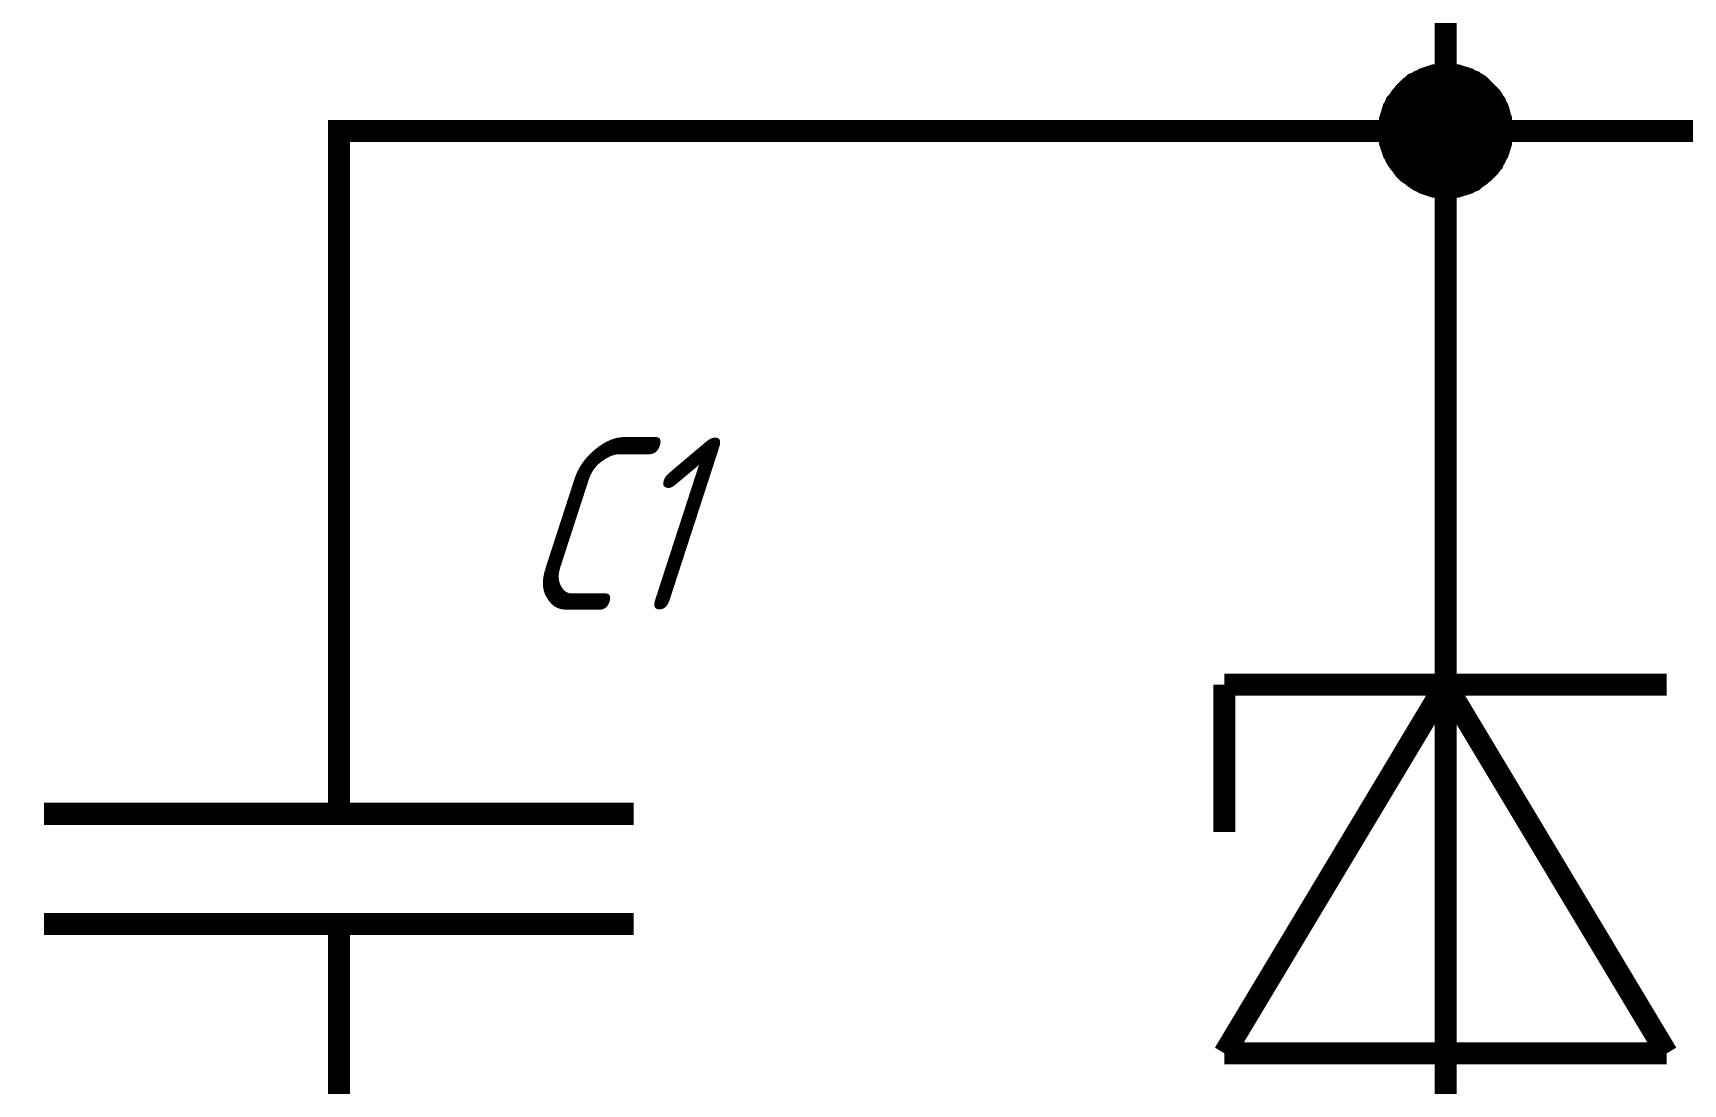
# Model space of a CAD drawing. Header units: millimetres. Extents: x 0 to 420, y 0 to 297.
# Drawn here: x 73.38 to 95.74, y 157.08 to 171.32 of the extents above; entities that cross this region are included whole.
import ezdxf

# ---------------------------------------------------------------- set-up
doc = ezdxf.new("R2010")
doc.units = ezdxf.units.MM
doc.layers.add('Sheet', color=255, linetype='Continuous')
doc.styles.add('GOST', font='', dxfattribs={"oblique": 18})
doc.styles.get('GOST').set_extended_font_data('GOST type A')

msp = doc.modelspace()

# ---------------------------------------------------------------- linework, layer by layer
at = {"layer": 'Sheet'}
for points, const_width in [([(92.526, 169.993), (92.526, 184.996)], 0.3), ([(91.763, 169.993), (91.763, 170.038), (91.763, 170.072), (91.774, 170.106), (91.774, 170.151), (91.785, 170.184), (91.796, 170.218), (91.808, 170.263), (91.819, 170.297), (91.841, 170.33), (91.853, 170.364), (91.875, 170.386), (91.897, 170.42), (91.92, 170.454), (91.942, 170.476), (91.965, 170.51), (91.987, 170.532), (92.01, 170.555), (92.043, 170.589), (92.077, 170.611), (92.1, 170.634), (92.133, 170.645), (92.167, 170.667), (92.201, 170.678), (92.234, 170.701), (92.268, 170.712), (92.302, 170.723), (92.335, 170.735), (92.369, 170.746), (92.414, 170.746), (92.448, 170.757), (92.493, 170.757), (92.526, 170.757)], 0.3), ([(91.763, 169.993), (91.763, 170.038), (91.763, 170.072), (91.774, 170.106), (91.774, 170.151), (91.785, 170.184), (91.796, 170.218), (91.808, 170.263), (91.819, 170.297), (91.841, 170.33), (91.853, 170.364), (91.875, 170.386), (91.897, 170.42), (91.92, 170.454), (91.942, 170.476), (91.965, 170.51), (91.987, 170.532), (92.01, 170.555), (92.043, 170.589), (92.077, 170.611), (92.1, 170.634), (92.133, 170.645), (92.167, 170.667), (92.201, 170.678), (92.234, 170.701), (92.268, 170.712), (92.302, 170.723), (92.335, 170.735), (92.369, 170.746), (92.414, 170.746), (92.448, 170.757), (92.493, 170.757), (92.526, 170.757)], 0.3), ([(91.763, 169.993), (91.763, 170.038), (91.763, 170.072), (91.774, 170.106), (91.774, 170.151), (91.785, 170.184), (91.796, 170.218), (91.808, 170.263), (91.819, 170.297), (91.841, 170.33), (91.853, 170.364), (91.875, 170.386), (91.897, 170.42), (91.92, 170.454), (91.942, 170.476), (91.965, 170.51), (91.987, 170.532), (92.01, 170.555), (92.043, 170.589), (92.077, 170.611), (92.1, 170.634), (92.133, 170.645), (92.167, 170.667), (92.201, 170.678), (92.234, 170.701), (92.268, 170.712), (92.302, 170.723), (92.335, 170.735), (92.369, 170.746), (92.414, 170.746), (92.448, 170.757), (92.493, 170.757), (92.526, 170.757)], 0.3), ([(91.763, 169.993), (91.763, 170.038), (91.763, 170.072), (91.774, 170.106), (91.774, 170.151), (91.785, 170.184), (91.796, 170.218), (91.808, 170.263), (91.819, 170.297), (91.841, 170.33), (91.853, 170.364), (91.875, 170.386), (91.897, 170.42), (91.92, 170.454), (91.942, 170.476), (91.965, 170.51), (91.987, 170.532), (92.01, 170.555), (92.043, 170.589), (92.077, 170.611), (92.1, 170.634), (92.133, 170.645), (92.167, 170.667), (92.201, 170.678), (92.234, 170.701), (92.268, 170.712), (92.302, 170.723), (92.335, 170.735), (92.369, 170.746), (92.414, 170.746), (92.448, 170.757), (92.493, 170.757), (92.526, 170.757)], 0.3), ([(91.763, 169.993), (91.763, 170.038), (91.763, 170.072), (91.774, 170.106), (91.774, 170.151), (91.785, 170.184), (91.796, 170.218), (91.808, 170.263), (91.819, 170.297), (91.841, 170.33), (91.853, 170.364), (91.875, 170.386), (91.897, 170.42), (91.92, 170.454), (91.942, 170.476), (91.965, 170.51), (91.987, 170.532), (92.01, 170.555), (92.043, 170.589), (92.077, 170.611), (92.1, 170.634), (92.133, 170.645), (92.167, 170.667), (92.201, 170.678), (92.234, 170.701), (92.268, 170.712), (92.302, 170.723), (92.335, 170.735), (92.369, 170.746), (92.414, 170.746), (92.448, 170.757), (92.493, 170.757), (92.526, 170.757)], 0.3), ([(91.763, 169.993), (91.763, 170.038), (91.763, 170.072), (91.774, 170.106), (91.774, 170.151), (91.785, 170.184), (91.796, 170.218), (91.808, 170.263), (91.819, 170.297), (91.841, 170.33), (91.853, 170.364), (91.875, 170.386), (91.897, 170.42), (91.92, 170.454), (91.942, 170.476), (91.965, 170.51), (91.987, 170.532), (92.01, 170.555), (92.043, 170.589), (92.077, 170.611), (92.1, 170.634), (92.133, 170.645), (92.167, 170.667), (92.201, 170.678), (92.234, 170.701), (92.268, 170.712), (92.302, 170.723), (92.335, 170.735), (92.369, 170.746), (92.414, 170.746), (92.448, 170.757), (92.493, 170.757), (92.526, 170.757)], 0.3), ([(92.526, 170.757), (92.526, 170.757)], 0.3), ([(92.526, 170.757), (92.571, 170.757), (92.605, 170.757), (92.638, 170.746), (92.683, 170.746), (92.717, 170.735), (92.751, 170.723), (92.796, 170.712), (92.829, 170.701), (92.863, 170.678), (92.897, 170.667), (92.919, 170.645), (92.953, 170.634), (92.987, 170.611), (93.009, 170.589), (93.043, 170.555), (93.065, 170.532), (93.088, 170.51), (93.121, 170.476), (93.144, 170.454), (93.166, 170.42), (93.177, 170.386), (93.2, 170.364), (93.211, 170.33), (93.234, 170.297), (93.245, 170.263), (93.256, 170.218), (93.267, 170.184), (93.278, 170.151), (93.278, 170.106), (93.29, 170.072), (93.29, 170.038), (93.29, 169.993)], 0.3), ([(92.526, 170.757), (92.526, 170.757)], 0.3), ([(92.526, 170.757), (92.571, 170.757), (92.605, 170.757), (92.638, 170.746), (92.683, 170.746), (92.717, 170.735), (92.751, 170.723), (92.796, 170.712), (92.829, 170.701), (92.863, 170.678), (92.897, 170.667), (92.919, 170.645), (92.953, 170.634), (92.987, 170.611), (93.009, 170.589), (93.043, 170.555), (93.065, 170.532), (93.088, 170.51), (93.121, 170.476), (93.144, 170.454), (93.166, 170.42), (93.177, 170.386), (93.2, 170.364), (93.211, 170.33), (93.234, 170.297), (93.245, 170.263), (93.256, 170.218), (93.267, 170.184), (93.278, 170.151), (93.278, 170.106), (93.29, 170.072), (93.29, 170.038), (93.29, 169.993)], 0.3), ([(92.526, 170.757), (92.526, 170.757)], 0.3), ([(92.526, 170.757), (92.571, 170.757), (92.605, 170.757), (92.638, 170.746), (92.683, 170.746), (92.717, 170.735), (92.751, 170.723), (92.796, 170.712), (92.829, 170.701), (92.863, 170.678), (92.897, 170.667), (92.919, 170.645), (92.953, 170.634), (92.987, 170.611), (93.009, 170.589), (93.043, 170.555), (93.065, 170.532), (93.088, 170.51), (93.121, 170.476), (93.144, 170.454), (93.166, 170.42), (93.177, 170.386), (93.2, 170.364), (93.211, 170.33), (93.234, 170.297), (93.245, 170.263), (93.256, 170.218), (93.267, 170.184), (93.278, 170.151), (93.278, 170.106), (93.29, 170.072), (93.29, 170.038), (93.29, 169.993)], 0.3), ([(92.526, 170.757), (92.526, 170.757)], 0.3), ([(92.526, 170.757), (92.571, 170.757), (92.605, 170.757), (92.638, 170.746), (92.683, 170.746), (92.717, 170.735), (92.751, 170.723), (92.796, 170.712), (92.829, 170.701), (92.863, 170.678), (92.897, 170.667), (92.919, 170.645), (92.953, 170.634), (92.987, 170.611), (93.009, 170.589), (93.043, 170.555), (93.065, 170.532), (93.088, 170.51), (93.121, 170.476), (93.144, 170.454), (93.166, 170.42), (93.177, 170.386), (93.2, 170.364), (93.211, 170.33), (93.234, 170.297), (93.245, 170.263), (93.256, 170.218), (93.267, 170.184), (93.278, 170.151), (93.278, 170.106), (93.29, 170.072), (93.29, 170.038), (93.29, 169.993)], 0.3), ([(92.526, 170.757), (92.526, 170.757)], 0.3), ([(92.526, 170.757), (92.571, 170.757), (92.605, 170.757), (92.638, 170.746), (92.683, 170.746), (92.717, 170.735), (92.751, 170.723), (92.796, 170.712), (92.829, 170.701), (92.863, 170.678), (92.897, 170.667), (92.919, 170.645), (92.953, 170.634), (92.987, 170.611), (93.009, 170.589), (93.043, 170.555), (93.065, 170.532), (93.088, 170.51), (93.121, 170.476), (93.144, 170.454), (93.166, 170.42), (93.177, 170.386), (93.2, 170.364), (93.211, 170.33), (93.234, 170.297), (93.245, 170.263), (93.256, 170.218), (93.267, 170.184), (93.278, 170.151), (93.278, 170.106), (93.29, 170.072), (93.29, 170.038), (93.29, 169.993)], 0.3), ([(92.526, 170.757), (92.526, 170.757)], 0.3), ([(92.526, 170.757), (92.571, 170.757), (92.605, 170.757), (92.638, 170.746), (92.683, 170.746), (92.717, 170.735), (92.751, 170.723), (92.796, 170.712), (92.829, 170.701), (92.863, 170.678), (92.897, 170.667), (92.919, 170.645), (92.953, 170.634), (92.987, 170.611), (93.009, 170.589), (93.043, 170.555), (93.065, 170.532), (93.088, 170.51), (93.121, 170.476), (93.144, 170.454), (93.166, 170.42), (93.177, 170.386), (93.2, 170.364), (93.211, 170.33), (93.234, 170.297), (93.245, 170.263), (93.256, 170.218), (93.267, 170.184), (93.278, 170.151), (93.278, 170.106), (93.29, 170.072), (93.29, 170.038), (93.29, 169.993)], 0.3), ([(91.763, 169.993), (91.763, 170.038), (91.763, 170.072), (91.774, 170.106), (91.774, 170.151), (91.785, 170.184), (91.796, 170.218), (91.808, 170.263), (91.819, 170.297), (91.841, 170.33), (91.853, 170.364), (91.875, 170.386), (91.897, 170.42), (91.92, 170.454), (91.942, 170.476), (91.965, 170.51), (91.987, 170.532), (92.01, 170.555), (92.043, 170.589), (92.077, 170.611), (92.1, 170.634), (92.133, 170.645), (92.167, 170.667), (92.201, 170.678), (92.234, 170.701), (92.268, 170.712), (92.302, 170.723), (92.335, 170.735), (92.369, 170.746), (92.414, 170.746), (92.448, 170.757), (92.493, 170.757), (92.526, 170.757)], 0.0991), ([(91.763, 169.993), (91.763, 170.038), (91.763, 170.072), (91.774, 170.106), (91.774, 170.151), (91.785, 170.184), (91.796, 170.218), (91.808, 170.263), (91.819, 170.297), (91.841, 170.33), (91.853, 170.364), (91.875, 170.386), (91.897, 170.42), (91.92, 170.454), (91.942, 170.476), (91.965, 170.51), (91.987, 170.532), (92.01, 170.555), (92.043, 170.589), (92.077, 170.611), (92.1, 170.634), (92.133, 170.645), (92.167, 170.667), (92.201, 170.678), (92.234, 170.701), (92.268, 170.712), (92.302, 170.723), (92.335, 170.735), (92.369, 170.746), (92.414, 170.746), (92.448, 170.757), (92.493, 170.757), (92.526, 170.757)], 0.0991), ([(91.763, 169.993), (91.763, 170.038), (91.763, 170.072), (91.774, 170.106), (91.774, 170.151), (91.785, 170.184), (91.796, 170.218), (91.808, 170.263), (91.819, 170.297), (91.841, 170.33), (91.853, 170.364), (91.875, 170.386), (91.897, 170.42), (91.92, 170.454), (91.942, 170.476), (91.965, 170.51), (91.987, 170.532), (92.01, 170.555), (92.043, 170.589), (92.077, 170.611), (92.1, 170.634), (92.133, 170.645), (92.167, 170.667), (92.201, 170.678), (92.234, 170.701), (92.268, 170.712), (92.302, 170.723), (92.335, 170.735), (92.369, 170.746), (92.414, 170.746), (92.448, 170.757), (92.493, 170.757), (92.526, 170.757)], 0.0991), ([(91.763, 169.993), (91.763, 170.038), (91.763, 170.072), (91.774, 170.106), (91.774, 170.151), (91.785, 170.184), (91.796, 170.218), (91.808, 170.263), (91.819, 170.297), (91.841, 170.33), (91.853, 170.364), (91.875, 170.386), (91.897, 170.42), (91.92, 170.454), (91.942, 170.476), (91.965, 170.51), (91.987, 170.532), (92.01, 170.555), (92.043, 170.589), (92.077, 170.611), (92.1, 170.634), (92.133, 170.645), (92.167, 170.667), (92.201, 170.678), (92.234, 170.701), (92.268, 170.712), (92.302, 170.723), (92.335, 170.735), (92.369, 170.746), (92.414, 170.746), (92.448, 170.757), (92.493, 170.757), (92.526, 170.757)], 0.0991), ([(91.763, 169.993), (91.763, 170.038), (91.763, 170.072), (91.774, 170.106), (91.774, 170.151), (91.785, 170.184), (91.796, 170.218), (91.808, 170.263), (91.819, 170.297), (91.841, 170.33), (91.853, 170.364), (91.875, 170.386), (91.897, 170.42), (91.92, 170.454), (91.942, 170.476), (91.965, 170.51), (91.987, 170.532), (92.01, 170.555), (92.043, 170.589), (92.077, 170.611), (92.1, 170.634), (92.133, 170.645), (92.167, 170.667), (92.201, 170.678), (92.234, 170.701), (92.268, 170.712), (92.302, 170.723), (92.335, 170.735), (92.369, 170.746), (92.414, 170.746), (92.448, 170.757), (92.493, 170.757), (92.526, 170.757)], 0.0991), ([(91.763, 169.993), (91.763, 170.038), (91.763, 170.072), (91.774, 170.106), (91.774, 170.151), (91.785, 170.184), (91.796, 170.218), (91.808, 170.263), (91.819, 170.297), (91.841, 170.33), (91.853, 170.364), (91.875, 170.386), (91.897, 170.42), (91.92, 170.454), (91.942, 170.476), (91.965, 170.51), (91.987, 170.532), (92.01, 170.555), (92.043, 170.589), (92.077, 170.611), (92.1, 170.634), (92.133, 170.645), (92.167, 170.667), (92.201, 170.678), (92.234, 170.701), (92.268, 170.712), (92.302, 170.723), (92.335, 170.735), (92.369, 170.746), (92.414, 170.746), (92.448, 170.757), (92.493, 170.757), (92.526, 170.757)], 0.0991), ([(92.526, 170.757), (92.526, 170.757)], 0.0991), ([(92.526, 170.757), (92.571, 170.757), (92.605, 170.757), (92.638, 170.746), (92.683, 170.746), (92.717, 170.735), (92.751, 170.723), (92.796, 170.712), (92.829, 170.701), (92.863, 170.678), (92.897, 170.667), (92.919, 170.645), (92.953, 170.634), (92.987, 170.611), (93.009, 170.589), (93.043, 170.555), (93.065, 170.532), (93.088, 170.51), (93.121, 170.476), (93.144, 170.454), (93.166, 170.42), (93.177, 170.386), (93.2, 170.364), (93.211, 170.33), (93.234, 170.297), (93.245, 170.263), (93.256, 170.218), (93.267, 170.184), (93.278, 170.151), (93.278, 170.106), (93.29, 170.072), (93.29, 170.038), (93.29, 169.993)], 0.0991), ([(92.526, 170.757), (92.526, 170.757)], 0.0991), ([(92.526, 170.757), (92.571, 170.757), (92.605, 170.757), (92.638, 170.746), (92.683, 170.746), (92.717, 170.735), (92.751, 170.723), (92.796, 170.712), (92.829, 170.701), (92.863, 170.678), (92.897, 170.667), (92.919, 170.645), (92.953, 170.634), (92.987, 170.611), (93.009, 170.589), (93.043, 170.555), (93.065, 170.532), (93.088, 170.51), (93.121, 170.476), (93.144, 170.454), (93.166, 170.42), (93.177, 170.386), (93.2, 170.364), (93.211, 170.33), (93.234, 170.297), (93.245, 170.263), (93.256, 170.218), (93.267, 170.184), (93.278, 170.151), (93.278, 170.106), (93.29, 170.072), (93.29, 170.038), (93.29, 169.993)], 0.0991), ([(92.526, 170.757), (92.526, 170.757)], 0.0991), ([(92.526, 170.757), (92.571, 170.757), (92.605, 170.757), (92.638, 170.746), (92.683, 170.746), (92.717, 170.735), (92.751, 170.723), (92.796, 170.712), (92.829, 170.701), (92.863, 170.678), (92.897, 170.667), (92.919, 170.645), (92.953, 170.634), (92.987, 170.611), (93.009, 170.589), (93.043, 170.555), (93.065, 170.532), (93.088, 170.51), (93.121, 170.476), (93.144, 170.454), (93.166, 170.42), (93.177, 170.386), (93.2, 170.364), (93.211, 170.33), (93.234, 170.297), (93.245, 170.263), (93.256, 170.218), (93.267, 170.184), (93.278, 170.151), (93.278, 170.106), (93.29, 170.072), (93.29, 170.038), (93.29, 169.993)], 0.0991), ([(92.526, 170.757), (92.526, 170.757)], 0.0991), ([(92.526, 170.757), (92.571, 170.757), (92.605, 170.757), (92.638, 170.746), (92.683, 170.746), (92.717, 170.735), (92.751, 170.723), (92.796, 170.712), (92.829, 170.701), (92.863, 170.678), (92.897, 170.667), (92.919, 170.645), (92.953, 170.634), (92.987, 170.611), (93.009, 170.589), (93.043, 170.555), (93.065, 170.532), (93.088, 170.51), (93.121, 170.476), (93.144, 170.454), (93.166, 170.42), (93.177, 170.386), (93.2, 170.364), (93.211, 170.33), (93.234, 170.297), (93.245, 170.263), (93.256, 170.218), (93.267, 170.184), (93.278, 170.151), (93.278, 170.106), (93.29, 170.072), (93.29, 170.038), (93.29, 169.993)], 0.0991), ([(92.526, 170.757), (92.526, 170.757)], 0.0991), ([(92.526, 170.757), (92.571, 170.757), (92.605, 170.757), (92.638, 170.746), (92.683, 170.746), (92.717, 170.735), (92.751, 170.723), (92.796, 170.712), (92.829, 170.701), (92.863, 170.678), (92.897, 170.667), (92.919, 170.645), (92.953, 170.634), (92.987, 170.611), (93.009, 170.589), (93.043, 170.555), (93.065, 170.532), (93.088, 170.51), (93.121, 170.476), (93.144, 170.454), (93.166, 170.42), (93.177, 170.386), (93.2, 170.364), (93.211, 170.33), (93.234, 170.297), (93.245, 170.263), (93.256, 170.218), (93.267, 170.184), (93.278, 170.151), (93.278, 170.106), (93.29, 170.072), (93.29, 170.038), (93.29, 169.993)], 0.0991), ([(92.526, 170.757), (92.526, 170.757)], 0.0991), ([(92.526, 170.757), (92.571, 170.757), (92.605, 170.757), (92.638, 170.746), (92.683, 170.746), (92.717, 170.735), (92.751, 170.723), (92.796, 170.712), (92.829, 170.701), (92.863, 170.678), (92.897, 170.667), (92.919, 170.645), (92.953, 170.634), (92.987, 170.611), (93.009, 170.589), (93.043, 170.555), (93.065, 170.532), (93.088, 170.51), (93.121, 170.476), (93.144, 170.454), (93.166, 170.42), (93.177, 170.386), (93.2, 170.364), (93.211, 170.33), (93.234, 170.297), (93.245, 170.263), (93.256, 170.218), (93.267, 170.184), (93.278, 170.151), (93.278, 170.106), (93.29, 170.072), (93.29, 170.038), (93.29, 169.993)], 0.0991), ([(122.526, 169.993), (110.019, 169.993), (92.526, 169.993), (77.526, 169.993), (77.526, 164.996)], 0.3), ([(92.526, 169.23), (92.493, 169.23), (92.448, 169.23), (92.414, 169.241), (92.369, 169.241), (92.335, 169.252), (92.302, 169.263), (92.268, 169.275), (92.234, 169.286), (92.201, 169.308), (92.167, 169.32), (92.133, 169.342), (92.1, 169.365), (92.077, 169.387), (92.043, 169.409), (92.01, 169.432), (91.987, 169.454), (91.965, 169.477), (91.942, 169.511), (91.92, 169.544), (91.897, 169.567), (91.875, 169.6), (91.853, 169.634), (91.841, 169.668), (91.819, 169.701), (91.808, 169.735), (91.796, 169.769), (91.785, 169.803), (91.774, 169.836), (91.774, 169.881), (91.763, 169.915), (91.763, 169.96), (91.763, 169.993)], 0.3), ([(91.763, 169.993), (91.763, 169.993)], 0.3), ([(92.526, 169.23), (92.493, 169.23), (92.448, 169.23), (92.414, 169.241), (92.369, 169.241), (92.335, 169.252), (92.302, 169.263), (92.268, 169.275), (92.234, 169.286), (92.201, 169.308), (92.167, 169.32), (92.133, 169.342), (92.1, 169.365), (92.077, 169.387), (92.043, 169.409), (92.01, 169.432), (91.987, 169.454), (91.965, 169.477), (91.942, 169.511), (91.92, 169.544), (91.897, 169.567), (91.875, 169.6), (91.853, 169.634), (91.841, 169.668), (91.819, 169.701), (91.808, 169.735), (91.796, 169.769), (91.785, 169.803), (91.774, 169.836), (91.774, 169.881), (91.763, 169.915), (91.763, 169.96), (91.763, 169.993)], 0.3), ([(91.763, 169.993), (91.763, 169.993)], 0.3), ([(92.526, 169.23), (92.493, 169.23), (92.448, 169.23), (92.414, 169.241), (92.369, 169.241), (92.335, 169.252), (92.302, 169.263), (92.268, 169.275), (92.234, 169.286), (92.201, 169.308), (92.167, 169.32), (92.133, 169.342), (92.1, 169.365), (92.077, 169.387), (92.043, 169.409), (92.01, 169.432), (91.987, 169.454), (91.965, 169.477), (91.942, 169.511), (91.92, 169.544), (91.897, 169.567), (91.875, 169.6), (91.853, 169.634), (91.841, 169.668), (91.819, 169.701), (91.808, 169.735), (91.796, 169.769), (91.785, 169.803), (91.774, 169.836), (91.774, 169.881), (91.763, 169.915), (91.763, 169.96), (91.763, 169.993)], 0.3), ([(91.763, 169.993), (91.763, 169.993)], 0.3), ([(92.526, 169.23), (92.493, 169.23), (92.448, 169.23), (92.414, 169.241), (92.369, 169.241), (92.335, 169.252), (92.302, 169.263), (92.268, 169.275), (92.234, 169.286), (92.201, 169.308), (92.167, 169.32), (92.133, 169.342), (92.1, 169.365), (92.077, 169.387), (92.043, 169.409), (92.01, 169.432), (91.987, 169.454), (91.965, 169.477), (91.942, 169.511), (91.92, 169.544), (91.897, 169.567), (91.875, 169.6), (91.853, 169.634), (91.841, 169.668), (91.819, 169.701), (91.808, 169.735), (91.796, 169.769), (91.785, 169.803), (91.774, 169.836), (91.774, 169.881), (91.763, 169.915), (91.763, 169.96), (91.763, 169.993)], 0.3), ([(91.763, 169.993), (91.763, 169.993)], 0.3), ([(92.526, 169.23), (92.493, 169.23), (92.448, 169.23), (92.414, 169.241), (92.369, 169.241), (92.335, 169.252), (92.302, 169.263), (92.268, 169.275), (92.234, 169.286), (92.201, 169.308), (92.167, 169.32), (92.133, 169.342), (92.1, 169.365), (92.077, 169.387), (92.043, 169.409), (92.01, 169.432), (91.987, 169.454), (91.965, 169.477), (91.942, 169.511), (91.92, 169.544), (91.897, 169.567), (91.875, 169.6), (91.853, 169.634), (91.841, 169.668), (91.819, 169.701), (91.808, 169.735), (91.796, 169.769), (91.785, 169.803), (91.774, 169.836), (91.774, 169.881), (91.763, 169.915), (91.763, 169.96), (91.763, 169.993)], 0.3), ([(91.763, 169.993), (91.763, 169.993)], 0.3), ([(92.526, 169.23), (92.493, 169.23), (92.448, 169.23), (92.414, 169.241), (92.369, 169.241), (92.335, 169.252), (92.302, 169.263), (92.268, 169.275), (92.234, 169.286), (92.201, 169.308), (92.167, 169.32), (92.133, 169.342), (92.1, 169.365), (92.077, 169.387), (92.043, 169.409), (92.01, 169.432), (91.987, 169.454), (91.965, 169.477), (91.942, 169.511), (91.92, 169.544), (91.897, 169.567), (91.875, 169.6), (91.853, 169.634), (91.841, 169.668), (91.819, 169.701), (91.808, 169.735), (91.796, 169.769), (91.785, 169.803), (91.774, 169.836), (91.774, 169.881), (91.763, 169.915), (91.763, 169.96), (91.763, 169.993)], 0.3), ([(91.763, 169.993), (91.763, 169.993)], 0.3), ([(92.526, 169.23), (92.493, 169.23), (92.448, 169.23), (92.414, 169.241), (92.369, 169.241), (92.335, 169.252), (92.302, 169.263), (92.268, 169.275), (92.234, 169.286), (92.201, 169.308), (92.167, 169.32), (92.133, 169.342), (92.1, 169.365), (92.077, 169.387), (92.043, 169.409), (92.01, 169.432), (91.987, 169.454), (91.965, 169.477), (91.942, 169.511), (91.92, 169.544), (91.897, 169.567), (91.875, 169.6), (91.853, 169.634), (91.841, 169.668), (91.819, 169.701), (91.808, 169.735), (91.796, 169.769), (91.785, 169.803), (91.774, 169.836), (91.774, 169.881), (91.763, 169.915), (91.763, 169.96), (91.763, 169.993)], 0.0991), ([(91.763, 169.993), (91.763, 169.993)], 0.0991), ([(92.526, 169.23), (92.493, 169.23), (92.448, 169.23), (92.414, 169.241), (92.369, 169.241), (92.335, 169.252), (92.302, 169.263), (92.268, 169.275), (92.234, 169.286), (92.201, 169.308), (92.167, 169.32), (92.133, 169.342), (92.1, 169.365), (92.077, 169.387), (92.043, 169.409), (92.01, 169.432), (91.987, 169.454), (91.965, 169.477), (91.942, 169.511), (91.92, 169.544), (91.897, 169.567), (91.875, 169.6), (91.853, 169.634), (91.841, 169.668), (91.819, 169.701), (91.808, 169.735), (91.796, 169.769), (91.785, 169.803), (91.774, 169.836), (91.774, 169.881), (91.763, 169.915), (91.763, 169.96), (91.763, 169.993)], 0.0991), ([(91.763, 169.993), (91.763, 169.993)], 0.0991), ([(92.526, 169.23), (92.493, 169.23), (92.448, 169.23), (92.414, 169.241), (92.369, 169.241), (92.335, 169.252), (92.302, 169.263), (92.268, 169.275), (92.234, 169.286), (92.201, 169.308), (92.167, 169.32), (92.133, 169.342), (92.1, 169.365), (92.077, 169.387), (92.043, 169.409), (92.01, 169.432), (91.987, 169.454), (91.965, 169.477), (91.942, 169.511), (91.92, 169.544), (91.897, 169.567), (91.875, 169.6), (91.853, 169.634), (91.841, 169.668), (91.819, 169.701), (91.808, 169.735), (91.796, 169.769), (91.785, 169.803), (91.774, 169.836), (91.774, 169.881), (91.763, 169.915), (91.763, 169.96), (91.763, 169.993)], 0.0991), ([(91.763, 169.993), (91.763, 169.993)], 0.0991), ([(92.526, 169.23), (92.493, 169.23), (92.448, 169.23), (92.414, 169.241), (92.369, 169.241), (92.335, 169.252), (92.302, 169.263), (92.268, 169.275), (92.234, 169.286), (92.201, 169.308), (92.167, 169.32), (92.133, 169.342), (92.1, 169.365), (92.077, 169.387), (92.043, 169.409), (92.01, 169.432), (91.987, 169.454), (91.965, 169.477), (91.942, 169.511), (91.92, 169.544), (91.897, 169.567), (91.875, 169.6), (91.853, 169.634), (91.841, 169.668), (91.819, 169.701), (91.808, 169.735), (91.796, 169.769), (91.785, 169.803), (91.774, 169.836), (91.774, 169.881), (91.763, 169.915), (91.763, 169.96), (91.763, 169.993)], 0.0991), ([(91.763, 169.993), (91.763, 169.993)], 0.0991), ([(92.526, 169.23), (92.493, 169.23), (92.448, 169.23), (92.414, 169.241), (92.369, 169.241), (92.335, 169.252), (92.302, 169.263), (92.268, 169.275), (92.234, 169.286), (92.201, 169.308), (92.167, 169.32), (92.133, 169.342), (92.1, 169.365), (92.077, 169.387), (92.043, 169.409), (92.01, 169.432), (91.987, 169.454), (91.965, 169.477), (91.942, 169.511), (91.92, 169.544), (91.897, 169.567), (91.875, 169.6), (91.853, 169.634), (91.841, 169.668), (91.819, 169.701), (91.808, 169.735), (91.796, 169.769), (91.785, 169.803), (91.774, 169.836), (91.774, 169.881), (91.763, 169.915), (91.763, 169.96), (91.763, 169.993)], 0.0991), ([(91.763, 169.993), (91.763, 169.993)], 0.0991), ([(92.526, 169.23), (92.493, 169.23), (92.448, 169.23), (92.414, 169.241), (92.369, 169.241), (92.335, 169.252), (92.302, 169.263), (92.268, 169.275), (92.234, 169.286), (92.201, 169.308), (92.167, 169.32), (92.133, 169.342), (92.1, 169.365), (92.077, 169.387), (92.043, 169.409), (92.01, 169.432), (91.987, 169.454), (91.965, 169.477), (91.942, 169.511), (91.92, 169.544), (91.897, 169.567), (91.875, 169.6), (91.853, 169.634), (91.841, 169.668), (91.819, 169.701), (91.808, 169.735), (91.796, 169.769), (91.785, 169.803), (91.774, 169.836), (91.774, 169.881), (91.763, 169.915), (91.763, 169.96), (91.763, 169.993)], 0.0991), ([(91.763, 169.993), (91.763, 169.993)], 0.0991), ([(93.29, 169.993), (93.29, 169.96), (93.29, 169.915), (93.278, 169.881), (93.278, 169.836), (93.267, 169.803), (93.256, 169.769), (93.245, 169.735), (93.234, 169.701), (93.211, 169.668), (93.2, 169.634), (93.177, 169.6), (93.166, 169.567), (93.144, 169.544), (93.121, 169.511), (93.088, 169.477), (93.065, 169.454), (93.043, 169.432), (93.009, 169.409), (92.987, 169.387), (92.953, 169.365), (92.919, 169.342), (92.897, 169.32), (92.863, 169.308), (92.829, 169.286), (92.796, 169.275), (92.751, 169.263), (92.717, 169.252), (92.683, 169.241), (92.638, 169.241), (92.605, 169.23), (92.571, 169.23), (92.526, 169.23)], 0.3), ([(92.526, 167.489), (92.526, 169.993)], 0.3), ([(93.29, 169.993), (93.29, 169.96), (93.29, 169.915), (93.278, 169.881), (93.278, 169.836), (93.267, 169.803), (93.256, 169.769), (93.245, 169.735), (93.234, 169.701), (93.211, 169.668), (93.2, 169.634), (93.177, 169.6), (93.166, 169.567), (93.144, 169.544), (93.121, 169.511), (93.088, 169.477), (93.065, 169.454), (93.043, 169.432), (93.009, 169.409), (92.987, 169.387), (92.953, 169.365), (92.919, 169.342), (92.897, 169.32), (92.863, 169.308), (92.829, 169.286), (92.796, 169.275), (92.751, 169.263), (92.717, 169.252), (92.683, 169.241), (92.638, 169.241), (92.605, 169.23), (92.571, 169.23), (92.526, 169.23)], 0.3), ([(93.29, 169.993), (93.29, 169.96), (93.29, 169.915), (93.278, 169.881), (93.278, 169.836), (93.267, 169.803), (93.256, 169.769), (93.245, 169.735), (93.234, 169.701), (93.211, 169.668), (93.2, 169.634), (93.177, 169.6), (93.166, 169.567), (93.144, 169.544), (93.121, 169.511), (93.088, 169.477), (93.065, 169.454), (93.043, 169.432), (93.009, 169.409), (92.987, 169.387), (92.953, 169.365), (92.919, 169.342), (92.897, 169.32), (92.863, 169.308), (92.829, 169.286), (92.796, 169.275), (92.751, 169.263), (92.717, 169.252), (92.683, 169.241), (92.638, 169.241), (92.605, 169.23), (92.571, 169.23), (92.526, 169.23)], 0.3), ([(93.29, 169.993), (93.29, 169.96), (93.29, 169.915), (93.278, 169.881), (93.278, 169.836), (93.267, 169.803), (93.256, 169.769), (93.245, 169.735), (93.234, 169.701), (93.211, 169.668), (93.2, 169.634), (93.177, 169.6), (93.166, 169.567), (93.144, 169.544), (93.121, 169.511), (93.088, 169.477), (93.065, 169.454), (93.043, 169.432), (93.009, 169.409), (92.987, 169.387), (92.953, 169.365), (92.919, 169.342), (92.897, 169.32), (92.863, 169.308), (92.829, 169.286), (92.796, 169.275), (92.751, 169.263), (92.717, 169.252), (92.683, 169.241), (92.638, 169.241), (92.605, 169.23), (92.571, 169.23), (92.526, 169.23)], 0.3), ([(93.29, 169.993), (93.29, 169.96), (93.29, 169.915), (93.278, 169.881), (93.278, 169.836), (93.267, 169.803), (93.256, 169.769), (93.245, 169.735), (93.234, 169.701), (93.211, 169.668), (93.2, 169.634), (93.177, 169.6), (93.166, 169.567), (93.144, 169.544), (93.121, 169.511), (93.088, 169.477), (93.065, 169.454), (93.043, 169.432), (93.009, 169.409), (92.987, 169.387), (92.953, 169.365), (92.919, 169.342), (92.897, 169.32), (92.863, 169.308), (92.829, 169.286), (92.796, 169.275), (92.751, 169.263), (92.717, 169.252), (92.683, 169.241), (92.638, 169.241), (92.605, 169.23), (92.571, 169.23), (92.526, 169.23)], 0.3), ([(93.29, 169.993), (93.29, 169.96), (93.29, 169.915), (93.278, 169.881), (93.278, 169.836), (93.267, 169.803), (93.256, 169.769), (93.245, 169.735), (93.234, 169.701), (93.211, 169.668), (93.2, 169.634), (93.177, 169.6), (93.166, 169.567), (93.144, 169.544), (93.121, 169.511), (93.088, 169.477), (93.065, 169.454), (93.043, 169.432), (93.009, 169.409), (92.987, 169.387), (92.953, 169.365), (92.919, 169.342), (92.897, 169.32), (92.863, 169.308), (92.829, 169.286), (92.796, 169.275), (92.751, 169.263), (92.717, 169.252), (92.683, 169.241), (92.638, 169.241), (92.605, 169.23), (92.571, 169.23), (92.526, 169.23)], 0.3), ([(93.29, 169.993), (93.29, 169.96), (93.29, 169.915), (93.278, 169.881), (93.278, 169.836), (93.267, 169.803), (93.256, 169.769), (93.245, 169.735), (93.234, 169.701), (93.211, 169.668), (93.2, 169.634), (93.177, 169.6), (93.166, 169.567), (93.144, 169.544), (93.121, 169.511), (93.088, 169.477), (93.065, 169.454), (93.043, 169.432), (93.009, 169.409), (92.987, 169.387), (92.953, 169.365), (92.919, 169.342), (92.897, 169.32), (92.863, 169.308), (92.829, 169.286), (92.796, 169.275), (92.751, 169.263), (92.717, 169.252), (92.683, 169.241), (92.638, 169.241), (92.605, 169.23), (92.571, 169.23), (92.526, 169.23)], 0.0991), ([(93.29, 169.993), (93.29, 169.96), (93.29, 169.915), (93.278, 169.881), (93.278, 169.836), (93.267, 169.803), (93.256, 169.769), (93.245, 169.735), (93.234, 169.701), (93.211, 169.668), (93.2, 169.634), (93.177, 169.6), (93.166, 169.567), (93.144, 169.544), (93.121, 169.511), (93.088, 169.477), (93.065, 169.454), (93.043, 169.432), (93.009, 169.409), (92.987, 169.387), (92.953, 169.365), (92.919, 169.342), (92.897, 169.32), (92.863, 169.308), (92.829, 169.286), (92.796, 169.275), (92.751, 169.263), (92.717, 169.252), (92.683, 169.241), (92.638, 169.241), (92.605, 169.23), (92.571, 169.23), (92.526, 169.23)], 0.0991), ([(93.29, 169.993), (93.29, 169.96), (93.29, 169.915), (93.278, 169.881), (93.278, 169.836), (93.267, 169.803), (93.256, 169.769), (93.245, 169.735), (93.234, 169.701), (93.211, 169.668), (93.2, 169.634), (93.177, 169.6), (93.166, 169.567), (93.144, 169.544), (93.121, 169.511), (93.088, 169.477), (93.065, 169.454), (93.043, 169.432), (93.009, 169.409), (92.987, 169.387), (92.953, 169.365), (92.919, 169.342), (92.897, 169.32), (92.863, 169.308), (92.829, 169.286), (92.796, 169.275), (92.751, 169.263), (92.717, 169.252), (92.683, 169.241), (92.638, 169.241), (92.605, 169.23), (92.571, 169.23), (92.526, 169.23)], 0.0991), ([(93.29, 169.993), (93.29, 169.96), (93.29, 169.915), (93.278, 169.881), (93.278, 169.836), (93.267, 169.803), (93.256, 169.769), (93.245, 169.735), (93.234, 169.701), (93.211, 169.668), (93.2, 169.634), (93.177, 169.6), (93.166, 169.567), (93.144, 169.544), (93.121, 169.511), (93.088, 169.477), (93.065, 169.454), (93.043, 169.432), (93.009, 169.409), (92.987, 169.387), (92.953, 169.365), (92.919, 169.342), (92.897, 169.32), (92.863, 169.308), (92.829, 169.286), (92.796, 169.275), (92.751, 169.263), (92.717, 169.252), (92.683, 169.241), (92.638, 169.241), (92.605, 169.23), (92.571, 169.23), (92.526, 169.23)], 0.0991), ([(93.29, 169.993), (93.29, 169.96), (93.29, 169.915), (93.278, 169.881), (93.278, 169.836), (93.267, 169.803), (93.256, 169.769), (93.245, 169.735), (93.234, 169.701), (93.211, 169.668), (93.2, 169.634), (93.177, 169.6), (93.166, 169.567), (93.144, 169.544), (93.121, 169.511), (93.088, 169.477), (93.065, 169.454), (93.043, 169.432), (93.009, 169.409), (92.987, 169.387), (92.953, 169.365), (92.919, 169.342), (92.897, 169.32), (92.863, 169.308), (92.829, 169.286), (92.796, 169.275), (92.751, 169.263), (92.717, 169.252), (92.683, 169.241), (92.638, 169.241), (92.605, 169.23), (92.571, 169.23), (92.526, 169.23)], 0.0991), ([(93.29, 169.993), (93.29, 169.96), (93.29, 169.915), (93.278, 169.881), (93.278, 169.836), (93.267, 169.803), (93.256, 169.769), (93.245, 169.735), (93.234, 169.701), (93.211, 169.668), (93.2, 169.634), (93.177, 169.6), (93.166, 169.567), (93.144, 169.544), (93.121, 169.511), (93.088, 169.477), (93.065, 169.454), (93.043, 169.432), (93.009, 169.409), (92.987, 169.387), (92.953, 169.365), (92.919, 169.342), (92.897, 169.32), (92.863, 169.308), (92.829, 169.286), (92.796, 169.275), (92.751, 169.263), (92.717, 169.252), (92.683, 169.241), (92.638, 169.241), (92.605, 169.23), (92.571, 169.23), (92.526, 169.23)], 0.0991), ([(93.29, 169.993), (93.29, 169.993), (93.29, 169.993), (93.29, 169.993), (93.29, 169.993), (93.29, 169.993), (93.29, 169.993), (93.29, 169.993), (93.29, 169.993), (93.29, 169.993), (93.29, 169.993), (93.29, 169.993), (93.29, 169.993), (93.29, 169.993), (93.29, 169.993), (93.29, 169.993), (93.29, 169.993), (93.29, 169.993), (93.29, 169.993), (93.29, 169.993), (93.29, 169.993), (93.29, 169.993), (93.29, 169.993), (93.29, 169.993), (93.29, 169.993), (93.29, 169.993), (93.29, 169.993), (93.29, 169.993), (93.29, 169.993), (93.29, 169.993), (93.29, 169.993), (93.29, 169.993), (93.29, 169.993)], 0.3), ([(93.29, 169.993), (93.29, 169.993)], 0.3), ([(93.29, 169.993), (93.29, 169.993), (93.29, 169.993), (93.29, 169.993), (93.29, 169.993), (93.29, 169.993), (93.29, 169.993), (93.29, 169.993), (93.29, 169.993), (93.29, 169.993), (93.29, 169.993), (93.29, 169.993), (93.29, 169.993), (93.29, 169.993), (93.29, 169.993), (93.29, 169.993), (93.29, 169.993), (93.29, 169.993), (93.29, 169.993), (93.29, 169.993), (93.29, 169.993), (93.29, 169.993), (93.29, 169.993), (93.29, 169.993), (93.29, 169.993), (93.29, 169.993), (93.29, 169.993), (93.29, 169.993), (93.29, 169.993), (93.29, 169.993), (93.29, 169.993), (93.29, 169.993), (93.29, 169.993)], 0.3), ([(93.29, 169.993), (93.29, 169.993)], 0.3), ([(93.29, 169.993), (93.29, 169.993), (93.29, 169.993), (93.29, 169.993), (93.29, 169.993), (93.29, 169.993), (93.29, 169.993), (93.29, 169.993), (93.29, 169.993), (93.29, 169.993), (93.29, 169.993), (93.29, 169.993), (93.29, 169.993), (93.29, 169.993), (93.29, 169.993), (93.29, 169.993), (93.29, 169.993), (93.29, 169.993), (93.29, 169.993), (93.29, 169.993), (93.29, 169.993), (93.29, 169.993), (93.29, 169.993), (93.29, 169.993), (93.29, 169.993), (93.29, 169.993), (93.29, 169.993), (93.29, 169.993), (93.29, 169.993), (93.29, 169.993), (93.29, 169.993), (93.29, 169.993), (93.29, 169.993)], 0.3), ([(93.29, 169.993), (93.29, 169.993)], 0.3), ([(93.29, 169.993), (93.29, 169.993), (93.29, 169.993), (93.29, 169.993), (93.29, 169.993), (93.29, 169.993), (93.29, 169.993), (93.29, 169.993), (93.29, 169.993), (93.29, 169.993), (93.29, 169.993), (93.29, 169.993), (93.29, 169.993), (93.29, 169.993), (93.29, 169.993), (93.29, 169.993), (93.29, 169.993), (93.29, 169.993), (93.29, 169.993), (93.29, 169.993), (93.29, 169.993), (93.29, 169.993), (93.29, 169.993), (93.29, 169.993), (93.29, 169.993), (93.29, 169.993), (93.29, 169.993), (93.29, 169.993), (93.29, 169.993), (93.29, 169.993), (93.29, 169.993), (93.29, 169.993), (93.29, 169.993)], 0.3), ([(93.29, 169.993), (93.29, 169.993)], 0.3), ([(93.29, 169.993), (93.29, 169.993), (93.29, 169.993), (93.29, 169.993), (93.29, 169.993), (93.29, 169.993), (93.29, 169.993), (93.29, 169.993), (93.29, 169.993), (93.29, 169.993), (93.29, 169.993), (93.29, 169.993), (93.29, 169.993), (93.29, 169.993), (93.29, 169.993), (93.29, 169.993), (93.29, 169.993), (93.29, 169.993), (93.29, 169.993), (93.29, 169.993), (93.29, 169.993), (93.29, 169.993), (93.29, 169.993), (93.29, 169.993), (93.29, 169.993), (93.29, 169.993), (93.29, 169.993), (93.29, 169.993), (93.29, 169.993), (93.29, 169.993), (93.29, 169.993), (93.29, 169.993), (93.29, 169.993)], 0.3), ([(93.29, 169.993), (93.29, 169.993)], 0.3), ([(93.29, 169.993), (93.29, 169.993), (93.29, 169.993), (93.29, 169.993), (93.29, 169.993), (93.29, 169.993), (93.29, 169.993), (93.29, 169.993), (93.29, 169.993), (93.29, 169.993), (93.29, 169.993), (93.29, 169.993), (93.29, 169.993), (93.29, 169.993), (93.29, 169.993), (93.29, 169.993), (93.29, 169.993), (93.29, 169.993), (93.29, 169.993), (93.29, 169.993), (93.29, 169.993), (93.29, 169.993), (93.29, 169.993), (93.29, 169.993), (93.29, 169.993), (93.29, 169.993), (93.29, 169.993), (93.29, 169.993), (93.29, 169.993), (93.29, 169.993), (93.29, 169.993), (93.29, 169.993), (93.29, 169.993)], 0.3), ([(93.29, 169.993), (93.29, 169.993)], 0.3), ([(93.29, 169.993), (93.29, 169.993), (93.29, 169.993), (93.29, 169.993), (93.29, 169.993), (93.29, 169.993), (93.29, 169.993), (93.29, 169.993), (93.29, 169.993), (93.29, 169.993), (93.29, 169.993), (93.29, 169.993), (93.29, 169.993), (93.29, 169.993), (93.29, 169.993), (93.29, 169.993), (93.29, 169.993), (93.29, 169.993), (93.29, 169.993), (93.29, 169.993), (93.29, 169.993), (93.29, 169.993), (93.29, 169.993), (93.29, 169.993), (93.29, 169.993), (93.29, 169.993), (93.29, 169.993), (93.29, 169.993), (93.29, 169.993), (93.29, 169.993), (93.29, 169.993), (93.29, 169.993), (93.29, 169.993)], 0.0991), ([(93.29, 169.993), (93.29, 169.993)], 0.0991), ([(93.29, 169.993), (93.29, 169.993), (93.29, 169.993), (93.29, 169.993), (93.29, 169.993), (93.29, 169.993), (93.29, 169.993), (93.29, 169.993), (93.29, 169.993), (93.29, 169.993), (93.29, 169.993), (93.29, 169.993), (93.29, 169.993), (93.29, 169.993), (93.29, 169.993), (93.29, 169.993), (93.29, 169.993), (93.29, 169.993), (93.29, 169.993), (93.29, 169.993), (93.29, 169.993), (93.29, 169.993), (93.29, 169.993), (93.29, 169.993), (93.29, 169.993), (93.29, 169.993), (93.29, 169.993), (93.29, 169.993), (93.29, 169.993), (93.29, 169.993), (93.29, 169.993), (93.29, 169.993), (93.29, 169.993)], 0.0991), ([(93.29, 169.993), (93.29, 169.993)], 0.0991), ([(93.29, 169.993), (93.29, 169.993), (93.29, 169.993), (93.29, 169.993), (93.29, 169.993), (93.29, 169.993), (93.29, 169.993), (93.29, 169.993), (93.29, 169.993), (93.29, 169.993), (93.29, 169.993), (93.29, 169.993), (93.29, 169.993), (93.29, 169.993), (93.29, 169.993), (93.29, 169.993), (93.29, 169.993), (93.29, 169.993), (93.29, 169.993), (93.29, 169.993), (93.29, 169.993), (93.29, 169.993), (93.29, 169.993), (93.29, 169.993), (93.29, 169.993), (93.29, 169.993), (93.29, 169.993), (93.29, 169.993), (93.29, 169.993), (93.29, 169.993), (93.29, 169.993), (93.29, 169.993), (93.29, 169.993)], 0.0991), ([(93.29, 169.993), (93.29, 169.993)], 0.0991), ([(93.29, 169.993), (93.29, 169.993), (93.29, 169.993), (93.29, 169.993), (93.29, 169.993), (93.29, 169.993), (93.29, 169.993), (93.29, 169.993), (93.29, 169.993), (93.29, 169.993), (93.29, 169.993), (93.29, 169.993), (93.29, 169.993), (93.29, 169.993), (93.29, 169.993), (93.29, 169.993), (93.29, 169.993), (93.29, 169.993), (93.29, 169.993), (93.29, 169.993), (93.29, 169.993), (93.29, 169.993), (93.29, 169.993), (93.29, 169.993), (93.29, 169.993), (93.29, 169.993), (93.29, 169.993), (93.29, 169.993), (93.29, 169.993), (93.29, 169.993), (93.29, 169.993), (93.29, 169.993), (93.29, 169.993)], 0.0991), ([(93.29, 169.993), (93.29, 169.993)], 0.0991), ([(93.29, 169.993), (93.29, 169.993), (93.29, 169.993), (93.29, 169.993), (93.29, 169.993), (93.29, 169.993), (93.29, 169.993), (93.29, 169.993), (93.29, 169.993), (93.29, 169.993), (93.29, 169.993), (93.29, 169.993), (93.29, 169.993), (93.29, 169.993), (93.29, 169.993), (93.29, 169.993), (93.29, 169.993), (93.29, 169.993), (93.29, 169.993), (93.29, 169.993), (93.29, 169.993), (93.29, 169.993), (93.29, 169.993), (93.29, 169.993), (93.29, 169.993), (93.29, 169.993), (93.29, 169.993), (93.29, 169.993), (93.29, 169.993), (93.29, 169.993), (93.29, 169.993), (93.29, 169.993), (93.29, 169.993)], 0.0991), ([(93.29, 169.993), (93.29, 169.993)], 0.0991), ([(93.29, 169.993), (93.29, 169.993), (93.29, 169.993), (93.29, 169.993), (93.29, 169.993), (93.29, 169.993), (93.29, 169.993), (93.29, 169.993), (93.29, 169.993), (93.29, 169.993), (93.29, 169.993), (93.29, 169.993), (93.29, 169.993), (93.29, 169.993), (93.29, 169.993), (93.29, 169.993), (93.29, 169.993), (93.29, 169.993), (93.29, 169.993), (93.29, 169.993), (93.29, 169.993), (93.29, 169.993), (93.29, 169.993), (93.29, 169.993), (93.29, 169.993), (93.29, 169.993), (93.29, 169.993), (93.29, 169.993), (93.29, 169.993), (93.29, 169.993), (93.29, 169.993), (93.29, 169.993), (93.29, 169.993)], 0.0991), ([(93.29, 169.993), (93.29, 169.993)], 0.0991), ([(92.526, 162.492), (92.526, 167.489)], 0.3), ([(77.526, 160.74), (77.526, 164.996)], 0.3), ([(92.526, 162.492), (89.528, 157.495)], 0.3), ([(89.528, 162.492), (95.524, 162.492)], 0.3), ([(89.528, 162.492), (89.528, 160.493)], 0.3), ([(95.524, 157.495), (92.526, 162.492)], 0.3), ([(92.526, 157.495), (92.526, 162.492)], 0.3), ([(77.526, 160.74), (73.529, 160.74)], 0.3), ([(77.526, 160.74), (81.523, 160.74)], 0.3), ([(73.529, 159.247), (77.526, 159.247)], 0.3), ([(77.526, 159.247), (77.526, 154.991)], 0.3), ([(77.526, 159.247), (81.523, 159.247)], 0.3), ([(89.528, 157.495), (95.524, 157.495)], 0.3), ([(92.526, 157.495), (92.526, 152.498)], 0.3)]:
    msp.add_lwpolyline(points, dxfattribs=dict(at, const_width=const_width))
at = {"layer": 'Sheet', "const_width": 0.762}
msp.add_lwpolyline([(92.119, 170, 1), (92.881, 170, 1)], format="xyb", close=True, dxfattribs=at)

# ---------------------------------------------------------------- texts
at = {"layer": 'Sheet', "style": 'GOST', "oblique": 18}
msp.add_text('C1', height=2.3358, dxfattribs=at).set_placement((79.94, 163.503))

doc.saveas('drawing.dxf')
